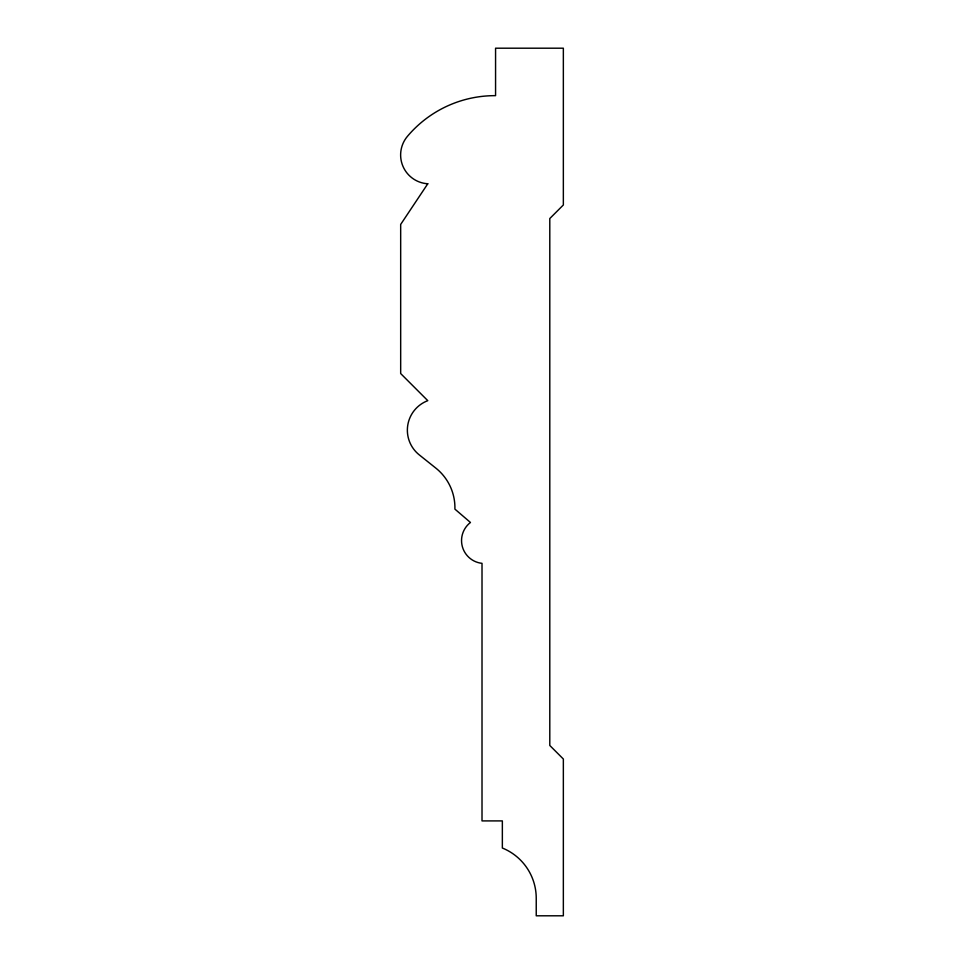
<?xml version="1.0" encoding="UTF-8"?>
<svg xmlns="http://www.w3.org/2000/svg" width="964" height="964" viewBox="0 0 964 964"><rect width="100%" height="100%" fill="white"/><g stroke="black" fill="none" stroke-linecap="round" stroke-linejoin="round"><path stroke-width="1.45" d="M427.787 183.763L400.675 224.431L400.675 373.55L427.787 400.663A31.559 31.559 0 0 0 419.244 454.863L435.873 468.143A50.598 50.598 0 0 1 454.9 509.113L470.456 522.476A22.871 22.871 0 0 0 482.012 563.337L482.012 820.906L502.352 820.906L502.352 848.019A54.225 54.225 0 0 1 536.237 898.291L536.237 915.8L563.35 915.8L563.35 759.029L549.793 745.473L549.793 218.527L563.35 204.971L563.35 48.2L495.568 48.2L495.568 95.653A114.547 114.547 0 0 0 407.459 136.31A28.86 28.86 0 0 0 427.787 183.763"/></g></svg>
